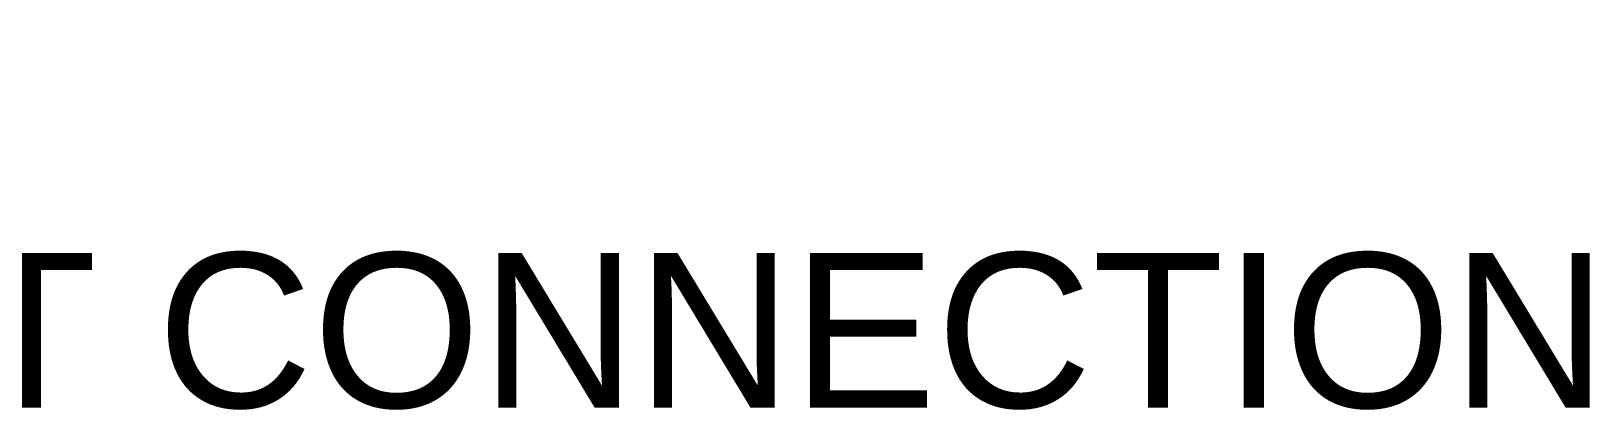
# Model space of a CAD drawing. Header units: inches. Extents: x 17 to 469, y 7 to 301.
# Drawn here: x 246.73 to 267.92, y 185.04 to 190.19 of the extents above; entities that cross this region are included whole.
import ezdxf

# ---------------------------------------------------------------- set-up
doc = ezdxf.new("R2010")
doc.units = ezdxf.units.IN
doc.header["$LTSCALE"] = 14
doc.header["$MEASUREMENT"] = 0
doc.layers.add('Symbol', color=7, linetype='Continuous', lineweight=25)
doc.styles.add('Standard D-E', font='arial.ttf')
doc.dimstyles.new('Default D-E$7', dxfattribs={"dimscale": 14, "dimtxt": 0.15, "dimasz": 0.098425, "dimexe": 0.125, "dimexo": 0.0625, "dimgap": 0.031496, "dimtad": 0, "dimtih": 1, "dimtoh": 1, "dimrnd": 1e-08, "dimzin": 4, "dimdsep": 46, "dimtxsty": 'Standard D-E', "dimcen": 0.09, "dimdle": 0.393701, "dimclrd": 256, "dimclre": 256, "dimclrt": 256, "dimadec": 0, "dimazin": 1, "dimtfac": 1, "dimtofl": 0, "dimtmove": 0, "dimatfit": 3, "dimfxl": 1, "dimtolj": 1, "dimtzin": 4, "dimlwd": -1, "dimlwe": -1, "dimarcsym": 0})

msp = doc.modelspace()

# ---------------------------------------------------------------- texts
at = {"layer": 'Symbol', "insert": (239.309583, 187.172888), "char_height": 2.10000007, "width": 28.85579537, "attachment_point": 1, "line_spacing_factor": 1.574803, "style": 'Standard D-E'}
msp.add_mtext('\\fArial|b0|i0;INLET CONNECTION\\P', dxfattribs=at)

# ---------------------------------------------------------------- leaders
at = {"layer": 'Symbol', "annotation_type": 0, "has_hookline": 1, "hookline_direction": 0, "text_width": 28.335676}
msp.add_leader([(231.407839, 190.185075), (237.490686, 186.122888), (238.868638, 186.122888)], dimstyle='Default D-E$7', override={"dimtad": 0}, dxfattribs=at)

doc.saveas('drawing.dxf')
